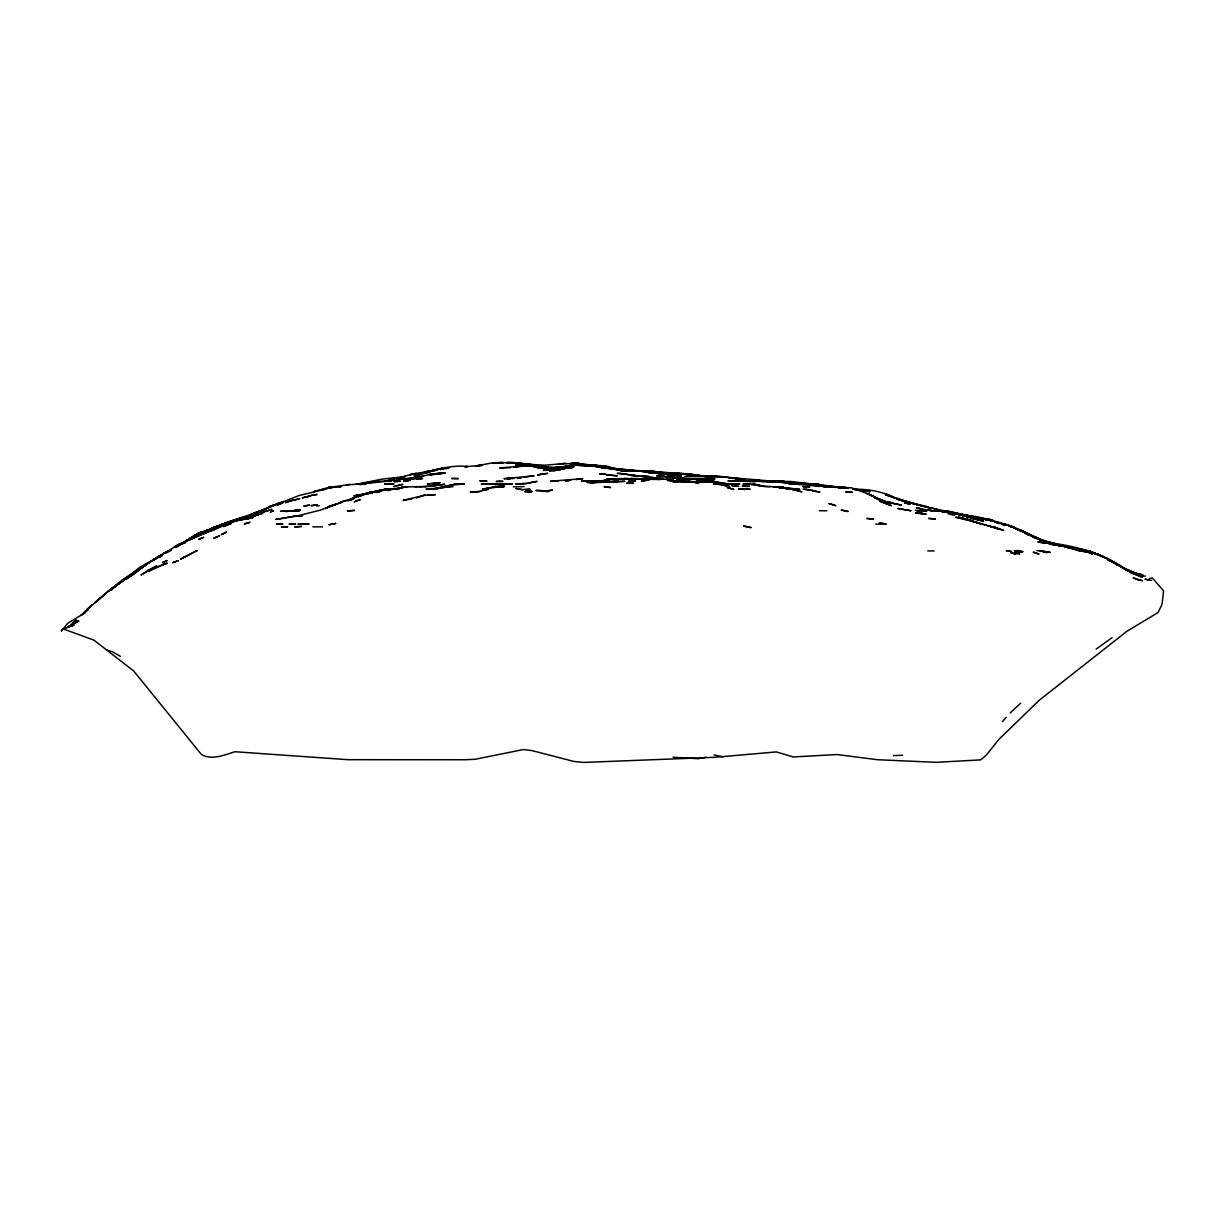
<?xml version="1.0" encoding="UTF-8"?>
<svg xmlns="http://www.w3.org/2000/svg" width="1225" height="1225" viewBox="0 0 1225 1225"><rect width="100%" height="100%" fill="white"/><g stroke="black" fill="none" stroke-linecap="round" stroke-linejoin="round"><path stroke-width="1.5" d="M1002.525 721.602L1006.215 717.299M1010.104 712.996L1020.685 703.165M111.199 590.343L116.467 585.458L114.446 587.28M83.851 612.546L108.275 590.986L122.944 580.941M105.917 593.589L103.068 595.779L122.286 579.854L146.801 564.036L126.68 577.741L132.285 573.239M74.403 623.311L77.175 620.738M75.889 620.156L70.499 625.102M111.475 588.658L125.67 578.812M127.109 577.511L136.373 570.881M108.581 591.2L117.278 584.723L108.474 591.124L111.153 588.888M80.605 615.486L88.062 609.958M128.992 576.791L134.873 571.937M126.328 578.001L128.87 575.811M134.122 571.861L139.114 567.711L159.633 556.272L151.563 561.096L159.572 556.272L155.361 558.661L158.178 556.839M1112.101 637.658L1096.13 649.143M178.972 544.405L174.363 546.779L201.834 533.013L225.124 523.657L213.058 528.067L218.785 526.398M111.199 588.857L114.047 586.882M180.32 543.487L151.012 561.402L151.732 560.958M82.32 614.674L85.428 612.561M135.975 571.126L132.729 573.3L138.425 569.503M122.837 581.033L117.003 584.907M160.904 556.487L157.581 557.253L161.378 554.879L152.528 560.468L160.996 555.155M153.385 559.917L154.335 559.32L146.678 564.112L153.079 560.131L150.001 562.045M142.085 567.221L146.142 564.679L140.477 568.17M185.725 541.19L196.505 535.034M190.916 537.852L195.908 534.758L184.194 542.154M165.773 552.016L162.542 554.113L167.84 551.051L159.036 556.318L161.654 556.272M160.49 556.548L157.765 557.099L160.077 556.272M145.009 565.292L146.939 564.051L141.426 567.558M141.288 567.665L146.939 564.051L143.417 566.302M182.51 543.303L178.528 545.401L185.97 541.021M191.069 537.744L189.354 538.847L198.802 534.268M177.855 546.197L179.417 545.202L176.201 547.223M212.966 527.914L217.82 526.459L197.393 535.279L202.018 532.829L193.075 538.097L212.966 527.914L227.222 522.799L214.329 526.949L202.692 532.676L227.283 522.386L222.537 524.438C235.414 518.696 249.41 516.766 262.135 510.549M152.849 560.238L157.857 557.053L159.709 556.272L156.892 557.666L161.593 556.272M193.504 537.852L208.541 530.226L189.676 539.092M152.13 560.698L161.149 555.982L159.036 556.288M187.655 539.934L199.277 532.722L210.087 529.567L198.282 533.243L193.397 536.152L206.872 530.348M149.894 562.076L147.842 563.378L150.384 561.785M182.311 543.349L187.502 540.087M261.997 510.626L253.116 513.597L261.201 510.963L271.353 505.741L263.926 509.922L250.635 514.684L299.038 495.543L327.197 488.714M145.208 564.939L147.766 563.454M178.789 545.554L181.132 544.084M146.801 564.036L144.382 565.552L147.367 563.699M176.109 547.299L177.64 546.335M185.833 541.128L191.085 537.913L188.696 539.352M152.712 568.813L165.88 563.454L148.516 571.371L155.315 567.405L151.885 569.319M192.647 538.357L203.84 532.217M183.934 542.338L193.673 537.3M83.361 613.817L67.727 623.295L61.25 631.243L62.643 628.701L93.912 640.124L133.586 670.871L201.451 754.539C212.247 760.434 224.252 754.998 234.955 751.737L348.053 759.684L464.995 759.745L475.116 759.27L523.596 749.516L532.308 750.68L574.004 761.475L583.789 762.425L715.017 757.295L776.344 751.905L793.233 756.958L836.935 754.539L877.376 759.699L936.283 762.333L980.735 759.868L986.584 754.814L998.942 739.333L1039.183 700.287L1126.862 631.334L1157.993 612.577L1160.932 606.651A153.462 37.669 32.3 0 0 1162.311 601.95L1163.582 590.879L1152.388 577.986L1149.356 578.522M182.984 557.804L197.271 550.454L180.565 559.212L184.271 557.038M67.834 627.169L71.249 625.148L68.033 626.986M186.828 540.562L189.262 539.107M197.516 535.417L208.51 530.119L198.618 534.743L200.655 533.717M194.913 537.055L208.143 530.303M266.315 508.513L282.317 501.791M185.205 541.649L184.485 542.062L188.711 539.98M181.882 543.624L185.633 541.45M201.788 533.074L195.571 536.458L203.549 532.354M192.601 538.311L195.357 536.78M197.179 535.616L201.436 533.258M171.255 550.27L166.34 552.965M263.773 510.013L266.177 508.697L252.84 513.566L266.085 508.972L255.719 512.831M192.019 538.878L207.132 532.094L189.308 539.965L193.734 538.204M210.715 528.955L206.336 531.252L210.868 529.414M328.239 507.426L343.658 501.163L354.592 498.146L348.589 499.968M207.867 530.471L210.302 529.231L203.166 532.523M68.202 626.924L78.875 620.983L68.86 626.45M158.209 557.161L156.984 557.788L160.689 556.272L157.765 557.099M232.75 521.835L202.63 534.192M157.581 557.253L159.572 556.272M159.51 556.441L162.726 554.864M356.123 496.569L350.564 499.203L359.476 495.237L373.702 491.96L361.528 494.578L374.743 492.006L361.528 494.578M220.439 525.969L225.247 524.024L222.889 525.081M266.438 508.436L258.567 511.805M199.66 534.131L204.024 532.14L199.736 534.146M204.835 531.772L207.469 530.609M266.652 510.902L254.968 515.694L262.778 513.229L244.28 518.711L248.997 517.961L235.812 520.15L203.442 533.748M211.634 529.828L216.289 527.837M359.476 495.237L353.826 497.656L359.476 495.237L373.732 491.96M189.308 539.429L193.29 537.729L188.849 539.628M348.267 500.244L362.998 494.272M227.574 523.642L219.887 525.571L248.262 517.578L237.742 519.722L235.292 520.594L240.437 519.048L220.362 525.847L225.247 524.024M68.401 626.832L72.03 625.347M263.804 512.157L250.436 517.853L239.059 520.15M1143.308 576.209L1145.543 575.995M268.857 507.012L279.606 502.725M334.517 504.669L336.798 503.797L320.383 510.136L296.266 516.154L300.248 515.847L294 516.23L301.871 515.725M550.301 470.538L560.315 469.588L543.104 470.369L556.763 470.186L553.118 470.477L566.517 467.965L552.674 470.477L556.334 470.323L549.489 470.522L573.346 467.368L549.03 470.553L555.859 470.323M212.461 528.067L217.361 526.183M206.367 531.436L203.993 532.339L219.719 525.311M250.267 514.852L255.474 512.892L252.748 513.826M232.382 520.579L258.276 511.928M559.932 469.696L562.918 468.639M237.696 519.078L243.071 517.991L227.375 522.294L248.246 516.093L245.643 517.072L261.047 511.039M208.602 530.211L212.124 528.97M375.294 491.715L384.252 489.541L397.344 488.775L384.252 489.541L362.018 494.563L365.525 493.629M421.201 473.83L414.862 475.729C432.012 470.691 449.621 464.551 467.69 466.526L464.673 466.74L482.191 465.316L475.53 465.99L492.373 462.882L502.817 462.621L496.002 462.683M229.871 521.406L240.376 518.558M418.399 474.779L431.077 470.859L418.843 473.708L444.078 467.919L425.887 471.763L437.294 469.941M416.209 497.917L425.351 495.053L403.086 500.351L411.677 499.08M192.815 536.596L197.179 535.157M65.645 627.95L74.051 625.087L66.043 627.812M372.66 492.067L385.171 489.525L393.7 489.25L383.456 489.724L368.082 492.863L384.252 489.541M233.179 521.574L229.81 522.662L234.863 521.023M357.164 484.105L382.292 479.097L405.337 476.556L396.793 478.424L412.886 473.998L435.993 470.323L426.468 471.64M157.091 557.543L161.409 556.272M564.878 466.725L561.8 467.628L574.847 464.872L592.41 465.362L571.57 465.224L574.847 464.872M377.958 491.118L385.171 489.525L378.892 490.842M333.078 487.228L328.744 488.208L331.776 487.32M287.293 517.501L295.654 516.093L275.793 519.385L285.838 517.93M388.126 490.612L390.76 489.862M425.029 486.631L444.706 484.258L431.629 486.371L407.496 486.907L388.876 489.433L395.338 488.928L390.79 489.342M342.51 502.219L327.902 507.012L335.589 504.577L329.602 506.155L333.261 505.267M316.571 490.858L313.631 491.669L328.223 487.519L350.013 484.472M528.327 483.048L537.071 481.394L526.245 483.446L515.664 483.921M207.745 530.134L211.374 529.169M524.101 477.107L534.115 475.821L503.965 478.684L510.702 478.531L507.242 478.623M552.858 467.919L569.395 465.791L559.687 467.644L544.957 467.919L562.244 467.307L575.459 463.999L606.697 466.021L616.512 469.206L630.201 470.645L616.389 469.114L619.804 470.002L609.667 467.598L614.705 468.731M370.072 492.45L360.517 494.977L376.289 491.516M328.744 488.208L331.684 487.458M430.649 474.856L445.318 473.064L432.088 473.861L409.946 479.281L413.162 478.745M375.937 491.822L383.211 490.429M513.765 467.353L527.516 465.531L520.594 465.638L513.888 466.786L523.963 465.439L530.869 465.898L523.963 465.439L527.347 465.592L499.754 467.965L510.427 467.705M430.587 474.718L441.995 473.279L428.842 474.611L441.995 473.202M369.108 483.155L391.005 480.812L375.141 481.548L359.691 484.579L365.877 483.722L346.828 484.778M432.18 474.335L438.657 473.401M365.065 493.767L362.523 494.349L372.982 492.098L366.857 492.986L372.094 492.144M554.741 469.298L557.819 468.593L551.158 470.017L561.402 467.782M416.393 478.378L419.562 477.689M222.154 524.821L227.176 523.779M234.419 521.283L237.313 520.671M432.823 489.234L449.927 486.616L425.948 489.326L439.3 488.3L429.24 489.296M573.377 465.561L556.579 467.827L559.687 467.644L545.431 467.797L562.765 467.246L555.461 467.95L558.631 467.812M520.855 477.98L517.455 478.362L520.747 477.673M367.531 492.971L371.098 492.236M517.455 478.362L520.717 477.719M706.197 757.203L698.189 758.704L673.076 757.234M565.276 463.111L558.508 464.336L575.719 463.111L599.301 466.082L589.103 465.041L595.733 465.714M322.696 489.617L319.603 490.168L325.728 489.081M394.128 479.924L387.866 481.042L406.93 478.608L397.237 479.557M377.193 491.883L379.903 491.409L375.279 491.853M568.002 465.868L571.233 465.332M362.876 484.166L365.984 483.676M158.683 556.518L160.215 556.272M377.805 491.776L380.592 491.347M561.693 463.754L544.849 465.224L524.392 464.015L538.005 465.178M560.3 467.491L564.036 466.924M319.557 490.061L325.651 489.142M497.886 486.662L494.609 486.662L504.654 486.172L494.257 486.692L504.317 486.57L497.488 486.677L501.102 486.616M381.067 491.179L376.473 491.868L379.903 491.409M445.732 468.578L449.008 468.118L445.992 468.471M557.635 469.298L550.882 470.247L543.839 469.512L550.622 470.186L560.606 469.252L550.882 470.247L554.466 470.048M565.368 480.843L568.921 480.368M575.98 479.587L582.84 478.669L550.607 481.241L558.064 481.195M331.608 487.412L341.055 486.631L334.823 486.968M380.623 490.26L387.115 489.449M428.796 471.12L431.751 470.767M570.697 480.123L565.537 480.751L569.058 480.644M784.322 482.129L816.279 484.288L822.297 485.636L817.688 484.671M704.62 479.358L715.048 478.822L701.282 479.419L673.796 477.888L680.732 478.5M397.39 479.419L403.791 478.73M381.496 490.092L387.942 489.403M519.66 483.89L526.658 483.492M300.248 515.847L297.951 516.047L302.621 515.633M387.743 483.86L390.852 483.599L384.497 483.921L393.929 483.798L387.544 483.952M400.851 487.428L407.496 486.907M585.611 481.18L605.946 480.659L581.553 481.195M701.282 481.946L715.186 481.67L728.997 484.243M684.775 476.632L718.845 476.602L775.012 481.394L755.212 480.629M482.191 465.316L478.562 465.485M500.03 462.698L503.261 462.575L496.462 462.836L513.688 462.652L524.04 463.816M492.863 463.035L499.647 462.652M423.972 495.191L435.319 494.67L428.214 494.885L431.139 494.778M419.103 486.876L425.611 486.539M704.574 482.068L710.975 481.869L673.842 481.287M395.859 489.372L399.028 489.234M527.072 489.403L530.226 489.265L523.381 489.403M605.533 480.981L595.825 481.257M591.369 465.316L577.557 465.347L580.91 465.27M610.127 478.715L606.804 478.837L627.552 478.638L620.371 478.669M893.53 755.595L902.641 755.243M449.376 486.83L442.776 487.244L452.99 486.708M513.244 486.784L524.162 486.647M599.071 481.195L602.302 481.103M316.724 505.879L319.281 505.803M370.976 492.067L374.391 491.975M647.566 479.189L630.584 478.653L660.229 479.587M461.228 484.013L454.49 484.135L464.413 484.013M507.41 478.608L514.132 478.485M519.323 483.906L522.6 483.814M784.368 482.482L793.861 483.37M216.565 526.827L211.741 528.174L216.703 526.827L213.9 526.872L217.499 526.842M356.261 484.074L362.539 483.998M487.749 483.982L481.272 484.043L501.193 483.982M516.001 483.936L522.983 483.844M304.566 524.132L309.113 524.086L297.951 524.147L304.566 524.132L300.263 524.132M749.761 484.074L742.993 484.105L753.13 484.089L763.068 486.095M414.831 486.723L417.802 486.708M774.338 481.348L767.784 481.379L782.959 481.961M508.743 483.952L512.356 483.936M623.663 478.669L627.307 478.653M630.171 478.684L637.077 478.653M512.035 483.952L484.518 483.998M613.71 478.669L647.948 479.297L640.721 478.699M764.4 481.348L737.94 481.272L770.969 481.364M508.421 483.967L501.837 483.967M498.116 486.662L501.392 486.662M819.479 510.748L826.921 510.748M875.752 524.147L885.859 524.193L879.137 524.147M312.85 526.827L322.619 526.827M927.738 550.913L934.185 550.913M761.797 481.318L771.597 481.517L760.143 481.257L790.783 481.486L822.174 485.253M624.168 478.638L638.148 478.684M784.383 481.364L768.274 481.287L778.043 482.114M581.201 465.255C614.628 467.935 647.994 472.207 681.299 476.02M680.564 481.348L677.563 481.333L684.392 481.379M722.658 483.936L729.442 483.967M501.209 483.982L504.608 484.013M963.646 516.123L972.053 516.475L980.306 518.696M698.786 475.637L695.417 475.606L719.136 476.249L742.258 479.281L729.013 477.934L732.336 478.347M761.659 481.257L772.577 481.303M592.532 481.257L581.967 481.119M847.991 488.147L825.558 486.647L806.433 483.86L816.08 484.258L841.299 487.397L825.237 486.371L815.988 484.288L795.454 483.416L800.231 483.875L797.016 483.584M969.802 516.353L964.565 516.138L975.299 517.287L962.054 514.822L984.747 519.017L962.054 514.822M540.332 466.266L553.44 467.736L550.27 467.521M636.433 470.737L643.6 471.181L622.882 470.201L640.507 470.783M764.951 481.287L779.039 481.532M822.281 485.299L806.555 483.982L816.417 484.365L828.85 487.045L816.417 484.365L822.618 485.82M828.713 486.846L822.526 486.202M963.309 516.123L969.067 516.246L964.289 516.138L977.703 518.588L965.851 516.215M688.327 475.943L702.032 476.081L691.895 475.009L712.108 476.862L698.541 476.05M734.694 481.211L738.093 481.272L731.432 481.088L741.355 481.272M760.143 481.303L765.074 481.348M688.19 481.41L698.679 483.048L688.925 481.486L699.552 482.16L675.664 481.303L690.211 481.548L683.32 481.41L686.459 481.502M773.174 486.677L799.818 489.372L773.036 486.708L792.973 489.265L776.038 486.938L789.513 489.112L776.298 486.846L779.758 486.968M650.506 472.758L647.198 471.931L653.859 473.126L647.06 471.977L653.982 473.126L640.43 470.722L623.173 470.415M691.696 475.974L701.879 476.096M631.089 478.653L648.239 479.434L641.379 478.853M748.291 481.318L744.907 481.272L755.09 481.655M760.036 481.226L788.165 482.068M725.981 483.952L732.78 484.028L722.52 483.906M823.016 486.662L835.925 486.846M825.451 486.616L832.112 486.769M927.754 507.196L947.859 511.637L930.877 510.733L941.183 510.932L951.611 512.999L939.085 510.932L945.332 511.192L955.485 513.244L949.13 511.652M525.127 465.286L522.003 465.24L548.586 467.215M626.603 470.522L633.57 470.599M677.9 475.897L681.36 475.943L667.656 475.468M738.935 478.531L735.383 478.669L745.397 479.266M707.499 481.18L714.236 481.257L704.023 481.103M679.171 481.333L672.571 481.241M931.827 510.779L943.618 511.499L938.626 510.917M688.527 474.504L702.032 475.928L685.234 473.662L671.56 473.294L688.695 473.891L702.124 475.836L691.895 475.024M649.235 473.018L657.718 473.233M784.72 481.639L774.828 481.394L790.737 482.512L774.736 481.394L781.504 481.486M806.739 484.013L809.97 484.059M826.477 486.692L833.612 486.83M769.805 486.631L763.053 486.356L779.881 486.938L786.419 488.27M634.228 478.669L641.119 478.791M768.259 481.257L771.49 481.318M832.143 486.723L851.712 487.872L869.857 494.594L887.359 502.862L866.703 493.476L883.807 501.408L877.988 499.096M830.014 486.738L832.954 486.8M969.434 516.169L963.83 516.138L971.287 516.445L966.862 516.138M584.692 465.178L600.48 466.067L590.802 465.301L597.448 465.592L593.819 465.393M620.952 470.767C644.197 470.124 667.227 472.559 690.288 474.55M774.828 481.379L781.443 481.517M634.627 478.669L646.647 479.603M806.601 483.982L819.357 484.717L809.893 484.028L819.173 484.533L812.787 484.135M999.967 522.952L999.187 522.753L1004.423 524.162L988.713 519.354L974.809 516.353L965.851 515.786L964.106 515.403L969.94 516.154L946.588 510.886L933.618 510.748L941.183 510.932M597.984 465.852L577.863 465.255L595.105 466.22L588.291 465.255M529.353 465.377L515.756 464.964L522.539 465.224M705.278 476.877L715.431 476.433L705.232 476.188L713.685 477.245M680.978 478.424L684.392 478.5M682.049 481.333L678.956 481.272L685.832 481.44M934.614 510.794L938.427 510.871M765.334 481.226L778.641 482.114M746.408 484.089L763.068 485.973M510.442 462.575L531.573 465.01M649.066 472.528L664.517 474.014L650.827 472.835M687.669 478.653L694.575 478.822L684.055 478.638L701.282 479.419M778.12 481.456L784.781 481.701M832.433 486.769L835.465 486.861L823.736 486.325M964.565 516.138L976.294 518.298L967.046 516.154M690.211 474.81L674.99 473.355L698.618 475.775M835.128 486.723L838.926 486.922L831.867 486.708L847.853 488.239M939.483 511.009L932.776 510.84L939.483 511.009L935.624 510.84M524.193 465.439L531.099 465.623M626.312 470.385L630.002 470.477L622.882 470.201M671.53 473.447L659.724 472.375M671.545 473.417L661.362 472.62M965.606 516.077L967.52 516.138L962.651 515.924M592.839 465.194L596.177 465.301M586.576 465.347L593.298 465.898M674.975 473.34L700.302 475.882L691.957 474.825M634.734 475.897L638.317 475.958L631.181 475.423L638.332 476.004M527.807 465.408L541.327 467.736L531.451 465.531L521.437 465.286L539.842 466.051M633.325 470.614L608.779 467.919M800.063 484.518L786.863 483.125L819.249 486.402L816.064 486.187M946.067 511.346L938.855 510.825L942.04 511.009M935.349 510.764L943.158 511.162L933.787 510.534L945.332 511.192L938.993 510.84L943.403 511.453M1070.083 548.096L1087.54 550.867L1101.352 556.028M797.046 483.707L803.432 483.921M653.461 479.036L646.647 479.036L662.802 478.898L676.414 481.18L669.6 480.353M678.405 473.417L681.835 473.539M828.651 486.708L822.419 485.743L831.668 486.677L812.941 484.12M673.582 481.394L678.696 481.593M677.211 478.332L684.147 478.608M830.137 486.922L825.436 486.417L831.668 486.677M584.861 465.255L595.09 466.021M677.456 478.209L684.27 478.562L656.631 475.821L680.855 478.424M960.216 514.087L972.543 516.23M1041.296 550.714L1047.053 552.613L1039.612 550.653L1050.392 552.46L1036.794 550.53M588.214 465.316L591.828 465.546L585.167 465.224L592.119 465.546M824.042 486.754L827.656 486.907L824.655 486.738M725.858 483.86L729.197 483.998L712.123 481.701M651.271 471.104L644.518 470.859L654.717 471.242M780.692 481.701L777.308 481.486L783.816 482.237L774.139 481.394L790.171 483.676M852.615 489.158L870.041 491.746L854.162 489.311C867.392 488.913 880.668 491.225 892.703 496.783L886.624 494.364L892.703 496.783M517.272 462.82L507.165 462.637L520.87 463.173L517.654 462.79L534.774 465.148M533.013 465.577L526.689 465.163L538.617 466.143M626.465 470.385L629.895 470.538M602.21 467.674L619.666 469.451M963.003 516.154L966.464 516.322L963.309 516.169M838.298 486.815L846.276 488.055M825.283 486.417L828.437 486.539L822.128 485.559L828.36 486.555M669.049 480.261L685.893 481.915M825.237 486.371L831.561 486.723M788.808 483.645L796.847 484.166M643.891 471.089L636.985 470.66L654.073 473.202M915.228 510.304L921.644 510.702M1069.394 547.988L1072.778 548.203L1067.848 547.039L1073.452 548.616L1064.05 545.814L1058.967 545.447L1068.675 547.315L1048.738 543.609L1053.776 545.048M664.287 473.753L657.657 473.309M793.341 483.921L796.694 484.151M834.761 486.769L831.607 486.57L834.761 486.907M672.709 480.874L675.832 481.088M781.228 482.145L777.997 481.517L784.582 482.114M852.768 489.112L857.653 489.433M939.728 510.963L937.125 510.779L948.747 511.346L961.839 514.638M666.4 478.73L673.382 479.22M938.289 510.81L941.581 511.07M667.747 475.254L674.592 475.79L667.717 475.208M1036.258 537.53L1040.224 539.322L1031.909 535.861L1044.603 541.435L1039.612 539.077L1057.68 544.558L1090.082 551.357L1111.672 560.836L1107.722 558.523M667.671 480.598L671.086 480.874M673.26 481.532L678.344 481.961L674.791 481.456M682.432 481.348L689.185 481.992M1151.577 580.374L1144.931 579.149L1149.418 580.16M784.368 482.252L790.707 482.849L787.537 482.39M942.76 510.794L958.317 513.75M601.996 467.475L605.38 467.812L598.137 466.97L614.246 468.547M622.285 470.676L625.715 471.028M742.151 479.664L738.935 478.944L742.258 479.297M667.763 475.162L671.208 475.53L664.455 474.274M777.783 482.007L767.952 481.471L777.722 482.068M983.338 518.772L987.58 519.247L978.744 518.16L982.817 518.91M1043.93 541.572L1067.557 546.901L1058.277 545.247M942.04 510.917L946.68 511.468M672.341 481.471L677.471 482.083L672.847 481.593M725.705 483.844L715.385 482.466M983.614 519.094L988.789 520.013L983.935 519.14M738.981 478.883L743.912 479.496M647.948 479.297L644.365 478.853L649.418 479.725M943.618 511.499L939.269 510.947L942.53 511.499M1078.658 550.653L1083.635 551.281L1073.728 549.06M612.776 468.348L609.422 467.919L614.567 468.654M589.577 465.546L593.068 466.174M1048.049 542.507C1076.53 546.09 1104.827 553.853 1128.455 570.988L1112.836 562.122M719.029 476.892L715.737 476.433L720.698 477.26M983.859 519.063L988.131 520.058M780.861 481.9L777.523 481.425L783.969 482.497M596.039 465.837L592.272 465.332L595.488 466.021M1047.666 542.476L1055.138 543.624L1045.139 541.404M938.947 510.549L943.235 511.407M958.425 513.826L954.842 513.306L956.863 513.612M979.525 518.389L982.297 518.803L979.433 518.313M952.667 513.52L955.01 513.872M588.505 465.362L593.635 466.158M1137.994 579.93L1142.634 580.727L1133.14 577.863L1138.515 580.007M964.106 515.403L968.255 516.062L959.543 514.087M659.173 473.677L664.272 474.473L660.933 473.937M1044.634 541.787L1059.702 545.554L1056.18 544.788M967.704 516.521L971.41 517.103L969.327 516.751M963.585 515.204L968.853 516.077M1072.503 548.142L1067.848 547.039M940.341 510.764L944.092 511.392M732.274 477.934L735.567 478.485M970.338 518.252L983.614 521.192L970.139 517.7M659.234 473.83L664.317 474.703M1067.649 547.59L1070.711 548.126L1067.266 547.514M1090.005 551.648L1086.713 550.638L1102.868 556.426L1089.561 551.112L1079.317 548.984L1084.447 550.301L1080.557 549.213M647.382 471.947L654.135 473.172M594.431 465.377L597.693 465.975M949.115 512.05L946.665 511.591L951.105 512.785M1068.537 547.452L1073.36 548.371L1044.634 542.2L1055.292 544.451M965.331 515.679L967.046 516.016L963.799 515.725L974.886 517.195L973.691 516.812M619.559 469.175L623.05 469.849M777.997 481.517L781.137 482.129M1032.507 536.963L1046.717 541.833M1032.629 536.994L1037.085 537.867M524.392 464.015L527.975 464.719M1057.175 545.048L1059.702 545.554L1056.685 544.957M951.657 512.295L961.993 514.286L974.089 518.742L971.456 518.053M1048.079 542.767L1051.019 543.364L1043.593 541.419L1045.17 541.909M685.234 473.662L690.226 474.688M714.098 754.968L723.026 756.79M990.412 519.89L993.276 520.594L960.033 514.102M986.401 519.063L992.434 520.365L960.155 514.24M1056.501 545.033L1059.533 545.661M590.098 465.515L593.589 466.235M897.848 499.54L912.931 503.414L896.179 498.483M984.946 519.124L989.126 520.058L983.706 518.91L991.178 520.885L987.947 519.691M612.408 468.21L619.314 469.726M837.854 487.458L840.932 488.132L837.869 487.244M688.695 473.891L695.356 475.377M900.666 500.076L904.173 500.872L896.807 498.743M917.464 504.654L903.422 500.719L914.83 503.904M1055.904 544.742L1058.89 545.416L1048.11 542.399L1051.004 543.242M1003.842 523.994L1019.874 529.659L1035.477 537.3L1019.338 529.705L1022.86 530.946L1043.011 541.067M905.627 502.265L908.169 502.862M644.702 478.837L648.04 479.618M1003.244 524.56L1002.081 524.285L1004.898 525.081M1049.213 542.905L1058.017 545.247M965.055 518.879L972.022 520.916L958.241 517.027L968.929 519.844M592.594 465.347L595.779 466.097M595.35 466.419L598.627 467.2M1055.169 544.65L1052.244 543.793L1058.737 545.477L1047.911 542.629L1050.79 543.425L1050.039 543.15M936.237 509.171L930.678 507.839M910.298 502.725L905.214 501.469L931.521 508.605L926.085 506.292L906.791 501.837M1081.078 549.351L1094.874 553.378M1058.936 545.431L1044.527 542.43L1054.112 544.268M883.256 501.178L901.631 505.144L886.088 502.066L874.512 497.503L883.516 501.27L892.78 503.108L886.609 502.373L889.534 502.755L874.267 497.534M1047.834 542.644L1050.79 543.364M947.936 513.78L954.643 515.449M908.353 502.281L916.943 504.501M997.793 523.259L999.003 523.565L994.868 522.172M919.623 505.221L925.334 506.675M1034.084 537.377L1038.463 538.495L1027.453 533.978M988.789 520.013L986.156 519.339L989.08 520.196M991.898 520.839L1005.235 525.081M1143.231 575.092L1130.338 571.677L1121.625 567.19L1128.455 571.126L1136.065 573.162L1123.095 567.742M1071.768 547.973L1067.235 546.733M619.697 470.002L612.975 468.18L618.273 469.68M978.071 519.645L979.832 520.135M911.568 503L885.491 494.778L894.679 497.947M1045.492 541.925L1032.583 536.734L1046.181 542.262M106.866 650.169L112.363 651.715L120.31 656.309M985.176 519.124L988.024 519.936M896.715 498.299L893.867 497.488L899.778 499.387M1032.583 536.734L1037.315 538.28M916.3 504.333L920.71 505.588M898.599 499.555L902.136 500.581L895.888 498.468M975.896 522.325L999.34 529.077L965.698 519.017L955.546 517.226L976.402 522.478M1017.73 553.639L1014.499 552.674L1019.644 554.205M1089.561 551.112L1108.288 558.845M1094.032 553.378L1090.158 551.357L1104.613 557.145M1053.837 544.268L1055.322 544.727M1138.071 573.53L1142.389 574.847M1098.32 554.603L1093.267 552.996L1099.147 554.925L1091.643 552.153M1073.483 548.953L1088.259 552.383L1078.199 550.561L1068.767 547.315L1073.605 548.999M1138.393 575.719L1142.542 577.052M909.608 502.771L904.938 501.224L907.603 502.158M1099.254 554.864L1094.277 553.195L1102.868 556.426M1015.923 529.016L1018.695 529.966L1017.623 529.567M1032.047 536.397L1034.88 537.392L1019.69 530.318M1137.106 575.245L1130.078 572.366L1141.838 576.96L1137.749 575.49M1130.951 571.6L1135.085 573.086L1126.939 569.855M1012.156 526.505L1007.808 524.913M1018.327 529.812L1015.602 528.787L1018.863 530.119M1012.539 527.332L1008.481 525.785L1013.351 527.669M1002.433 524.208L1003.826 524.729M1001.07 523.442L996.92 521.835M1023.181 531.573L1036.074 537.438M883.516 501.27L869.566 494.456L875.431 497.564M1026.948 533.457L1027.852 533.809L1020.103 530.532L1031.695 535.708M1113.096 562.321L1116.312 563.684L1112.407 561.816L1117.721 565.108L1113.28 562.03M1109.957 560.79L1127.796 570.62M1108.334 560.177L1109.146 560.529M1014.116 528.021L1021.221 531.221M1127.077 570.222L1131.165 572.029L1126.311 569.778M1030.991 535.402L1034.558 537.055L1027.101 533.396M1045.231 541.833L1041.127 539.919L1042.444 540.562M1016.551 528.955L1020.502 530.793M1107.553 559.779L1111.488 561.632M1024.544 533.089L1028.464 535.019M1039.948 539.49L1043.164 541.128M1025.294 532.952L1028.464 534.59L1024.513 532.523L1035.615 538.143M1119.313 565.445L1123.907 568.216M872.613 495.803L875.155 497.411M89.134 607.462L86.516 610.004L91.814 604.982L89.119 607.462M75.965 620.156L73.301 622.698L75.965 620.156M116.038 585.734L123.679 580.099L115.349 586.285L118.457 583.912L116.038 585.734M100.389 597.999L97.74 600.449L103.176 595.702L100.389 597.999M100.205 598.06L94.708 602.746L100.236 598.076M139.298 569.916L130.753 576.286L142.621 567.252L139.298 569.916M148.026 570.207L141.028 575.092L156.769 565.904L148.026 570.207M141.947 567.573L144.887 565.644L141.947 567.573M132.637 574.678L126.497 578.874L132.637 574.678M199.185 533.87L196.582 535.478L201.237 532.86L199.185 533.87M356.276 500.719L354.27 501.913L360.364 499.586L356.276 500.719M327.626 507.364L325.59 508.574L330.903 505.45L327.626 507.364M223.073 533.732L221.312 534.636L226.702 531.972L223.073 533.732M200.073 538.709L198.695 539.398L203.503 537.362L200.073 538.709M219.535 535.815L213.992 538.188L219.535 535.815M225.262 525.755L223.471 526.628L231.433 523.366L225.262 525.755M221.909 524.193L219.336 525.418L224.573 523.887L221.909 524.193M197.7 535.325L193.412 537.27L197.669 535.402M212.767 529.981L210.96 530.823L215.692 528.955L212.767 529.981M182.755 543.502L181.315 544.145L185.664 542.353L182.755 543.502M178.192 560.713L172.847 562.597L178.192 560.713M271.23 505.894L268.658 507.028L274.078 505.083L271.23 505.894M163.568 562.091L162.619 562.505L167.151 560.545L163.568 562.091M282.73 502.847L277.371 505.022L282.73 502.847M248.308 516.95L243.117 518.726L248.308 516.95M263.988 509.83L261.292 510.856L263.926 509.922M272.532 511.147L270.204 512.019L273.328 510.856L272.532 511.147M199.216 533.059L197.133 533.84L202.6 531.895L199.216 533.059M271.674 509.34L266.223 511.238L271.674 509.34M360.487 495.819L357.96 496.707L363.993 494.793L360.487 495.819M342.587 501.622L340.244 502.434L346.093 500.489L342.587 501.622M290.968 500.734L285.394 502.602L293.893 499.907L290.968 500.734M241.754 519.446L239.579 520.181L248.216 518.588L241.754 519.446M379.903 490.505L377.162 491.393L386.396 489.525L379.903 490.505M167.136 563.24L162.067 564.863L167.136 563.24M369.016 482.39L359.798 484.028L375.401 481.272L369.016 482.39M453.495 484.87L446.849 486.432L453.495 484.87M422.763 476.203L416.531 478.133L406.792 478.669L422.763 476.203M350.013 499.984L347.533 500.749L353.673 499.065L350.013 499.984M420.65 474.274L414.264 475.867L420.65 474.274M310.936 495.65L305.163 497.396L310.936 495.65M370.149 493.062L367.469 493.859L373.625 492.083L370.149 493.062M238.017 519.507L235.812 520.15L241.157 519.048L238.017 519.507M247.787 522.952L244.158 523.994L249.992 522.325L247.787 522.952M299.574 498.652L293.816 500.229L299.574 498.652M419.226 477.291L412.993 478.99L419.226 477.291M453.74 484.564L443.603 486.677L453.74 484.564L464.107 484.059L453.74 484.564M540.684 474.197L537.469 475.101L547.514 473.371L540.684 474.197M429.96 471.962L423.544 473.508L429.96 471.962M409.9 479.679L403.653 481.134L409.9 479.679M399.58 485.039L393.531 486.601L402.887 484.365L399.58 485.039M609.483 479.511L599.484 481.211L616.742 478.715L609.851 479.097L620.018 478.699L609.483 479.511M440.204 482.604L427.448 483.982L440.204 482.604M308.195 496.477L302.345 497.84L308.195 496.477M484.334 490L481.364 490.704L488.178 489.342L484.334 490M570.605 466.082L567.481 466.817L574.219 465.469L570.605 466.082M252.855 517.731L247.312 518.757L252.855 517.731M493.445 486.922L483.14 489.066L500.305 486.708L493.445 486.922M442.899 468.838L439.974 469.497L446.482 468.134L442.899 468.838M356.398 495.329L353.857 495.895L359.92 494.716L356.398 495.329M552.337 490.107L541.955 491.317L548.678 491.424L545.707 491.409L552.337 490.107M335.681 523.473L329.02 524.713L335.681 523.473M208.173 530.149L205.892 530.655L211.558 529.43L208.173 530.149M317.397 504.853L311.38 505.649L317.397 504.853M441.766 468.455L438.198 469.175L447.737 467.72L441.766 468.455M439.79 487.642L436.59 488.285L443.297 486.938L439.79 487.642M413.529 473.968L410.007 474.672L416.454 473.386L413.529 473.968M401.708 487.489L398.079 488.208L404.572 487.137L401.708 487.489M306.173 505.603L303.754 506.078L309.741 505.144L306.173 505.603M573.744 466.771L566.961 468.011L573.744 466.771M300.232 509.799L294.413 510.748L300.232 509.799M314.013 494.915L311.119 495.421L317.061 494.456L314.013 494.915M648.086 480.062L641.502 481.119L648.086 480.062M288.35 511.131L285.854 511.529L297.843 510.228L288.35 511.131M331.424 487.014L328.223 487.519L334.425 486.723L331.286 487.014M409.946 480.368L403.561 481.211L409.946 480.368M301.457 526.444L294.888 526.827L301.457 526.444M489.403 488.27L482.589 489.173L489.403 488.27M435.442 484.288L432.486 484.687L439.009 484.181L435.442 484.288M570.911 465.607L567.65 466.051L574.54 465.24L570.911 465.607M593.574 482.39L590.419 482.818L624.857 481.333L593.574 482.39M419.317 478.929L416.163 479.343L422.594 478.516L419.317 478.929M354.438 510.412L347.471 510.947L354.438 510.412M283.036 511.07L280.51 511.376L286.451 510.748L283.036 511.07M480.552 491.393L473.524 491.991L480.552 491.393M436.376 488.836L429.531 489.28L436.376 488.836M296.021 510.978L293.556 511.192L299.574 510.748L296.021 510.978M651.761 479.113L648.714 479.388L662.893 478.929L649.265 479.113L656.064 478.73L651.761 479.113M603.113 480.751L596.192 481.226L603.113 480.751M496.156 486.968L492.986 487.213L503.536 486.692L496.156 486.968M390.943 480.889L384.619 481.257L390.943 480.889M617.553 481.364L610.77 481.823L617.553 481.364M283.603 526.888L281.352 527.041L287.783 526.827L283.603 526.888M391.387 478.745L388.325 478.929L394.833 478.592L391.387 478.745M397.114 481.425L393.991 481.578L400.391 481.287L397.114 481.425M477.536 491.73L470.477 492.037L477.536 491.73M365.816 483.875L359.568 484.166L365.816 483.875M532.217 491.439L525.464 491.271L532.217 491.439M635.316 481.088L628.517 481.272L635.316 481.088M614.843 481.425L611.643 481.548L618.487 481.318L614.843 481.425M708.54 481.548L704.942 481.685L711.878 481.563L708.54 481.548M499.494 481.364L496.125 481.471L503 481.379L499.494 481.364M295.562 524.116L289.284 524.147L295.562 524.116M282.653 524.132L276.483 524.162L282.653 524.132M633.463 483.293L626.741 483.293L633.463 483.293M749.271 486.371L742.472 486.264L749.271 486.371M531.512 491.684L524.79 491.623L531.512 491.684M923.267 510.779L916.683 510.733L926.957 510.871L923.267 510.779M736.593 483.89L733.147 483.86L739.854 483.921L736.593 483.89M513.688 462.652L506.859 462.591L513.688 462.652M704.773 479.343L697.944 479.113L704.773 479.343M738.736 478.699L735.383 478.669L745.351 479.633L735.383 478.669L742.166 478.822L738.736 478.699M458.227 478.608L451.719 478.47L458.227 478.608M538.939 490.551L535.892 490.505L542.66 490.72L538.939 490.551M617.078 475.805L606.62 474.871L617.078 475.805M734.832 481.226L728.171 480.904L734.832 481.226M710.975 481.257L694.177 479.128L710.975 481.257M699.72 481.471L696.474 481.394L703.211 481.578L699.72 481.471M486.754 481.226L480.047 480.782L486.754 481.226M806.509 489.342L803.125 489.25L813.002 490.551L806.509 489.342M849.124 492.052L845.709 491.96L852.294 492.205L849.124 492.052M745.382 489.388L738.629 489.066L745.382 489.388M604.568 467.981L601.169 467.889L611.612 468.471L621.825 470.63L604.568 467.981M661.286 473.172L654.456 472.773L661.286 473.095M620.662 473.432L617.155 473.325L638.363 475.928L620.662 473.432M941.397 510.794L939.039 510.718L945.026 510.917L941.397 510.794M662.924 478.608L634.856 475.683L662.924 478.608M679.63 481.272L672.801 481.012L679.63 481.272M765.058 481.272L755.381 480.108L765.028 481.211M630.048 470.568L623.112 470.247L630.048 470.568M742.074 478.868L738.752 478.745L742.151 478.975M716.365 484.028L713.272 483.89L720.193 484.212L729.901 486.601L716.365 484.028M910.803 510.718L898.078 508.543L910.803 510.718M593.972 482.665L587.158 482.359L593.972 482.665M578.95 463.433L572.136 463.111L578.95 463.433M809.603 486.938L803.018 486.631L809.603 486.938M922.41 513.321L915.764 512.999L922.41 513.321M603.006 474.06L599.438 473.83L606.406 474.473L603.006 474.06M779.881 486.938L776.466 486.754L783.158 487.29L779.881 486.938M931.827 510.641L923.068 509.462L931.827 510.641M935.272 519.002L928.734 518.435L935.272 519.002M783.204 487.228L776.512 486.754L783.234 487.228M1073.207 548.325L1068.307 547.973L1077.939 549.428L1073.207 548.325M649.082 476.525L641.992 476.004L649.005 476.602M892.244 502.74L886.088 502.066L892.244 502.74M922.961 513.734L919.531 513.474L926.192 514.056L922.961 513.734M1063.974 545.891L1058.967 545.477L1063.943 545.906M747.158 489.081L743.422 488.76L750.144 489.342L747.158 489.081M781.336 481.976L778.105 481.685L781.336 481.992M695.188 475.882L691.803 475.53L695.188 475.882M611.903 468.379L608.519 468.027L615.517 468.884L611.903 468.379M606.819 487.029L603.986 486.754L610.632 487.519L606.819 487.029M870.102 518.772L866.871 518.42L873.532 519.14L870.102 518.772M522.83 489.77L516.093 488.499L522.83 489.77M1049.075 543.226L1038.708 541.695L1049.075 543.226M653.752 473.263L646.907 472.023L653.752 473.263M738.553 486.386L731.769 485.544L738.553 486.386M683.611 480.721L676.767 479.802L683.611 480.721M1017.745 550.852L1015.785 550.607L1021.037 552.414L1017.745 550.852M1008.558 550.913L1006.2 550.622L1011.697 551.51L1008.558 550.913M844.99 487.397L841.713 486.983L848.037 488.224L844.99 487.397M986.891 519.002L985.987 518.879L990.474 519.584L986.891 519.002M994.746 526.964L989.877 526.245L1003.627 530.425L994.746 526.964M544.405 468.379L541.098 467.873L547.881 468.991L544.405 468.379M956.878 513.673L950.278 512.601L956.878 513.673M819.678 492.006L813.109 490.934L819.678 492.006M1043.532 542.859L1038.08 541.955L1043.532 542.859M795.576 490.046L792.452 489.525L802.023 491.853L795.576 490.046M756.483 484.656L753.13 484.089L759.776 485.483L756.483 484.656M1019.537 550.821L1017.577 550.469L1023.028 551.832L1019.537 550.821M750.925 527.562L743.728 526.076L750.925 527.562M1006.338 524.606L1002.218 523.871L1007.118 524.821L1006.338 524.606M540.883 468.164L534.131 466.939L540.883 468.164M1015.678 554.129L1010.748 552.552L1015.678 554.129M848.006 511.453L841.361 510.09L848.006 511.453M538.74 466.327L535.647 465.699L542.338 467.108L538.74 466.327M919.761 508.513L916.468 507.824L922.425 509.156L919.761 508.513M885.828 524.147L879.458 522.753L885.828 524.147M980.888 518.665L976.585 517.762L980.888 518.665M907.281 503.46L904.356 502.832L910.206 504.133L907.281 503.46M759.714 485.667L753.145 484.258L759.684 485.682M968.163 519.461L964.213 518.573L971.103 520.472L968.163 519.461M844.331 488.239L841.162 487.458L844.255 488.239M958.241 514.485L954.244 513.474L960.752 515.112L958.241 514.485M1081.874 549.703L1077.28 548.524L1081.874 549.703M1038.815 554.052L1033.395 552.215L1038.815 554.052M1091.414 552.107L1086.468 550.791L1091.414 552.107M835.71 505.649L829.202 503.613L835.71 505.649M733.714 489.418L727.374 487.535L733.714 489.418M976.662 522.462L973.033 521.375L980.077 523.718L976.662 522.462M1009.492 525.77L1005.434 524.468L1010.273 526.076L1009.492 525.77M883.041 501.086L877.177 498.927L883.041 501.086M885.507 503.414L879.535 501.102L891.478 505.711L885.507 503.414M1015.556 527.822L1011.651 526.352L1015.556 527.822M1092.394 554.022L1087.708 551.985L1092.394 554.022M1016.199 551.633L1014.239 550.729L1019.215 553.026L1016.199 551.633"/></g></svg>
